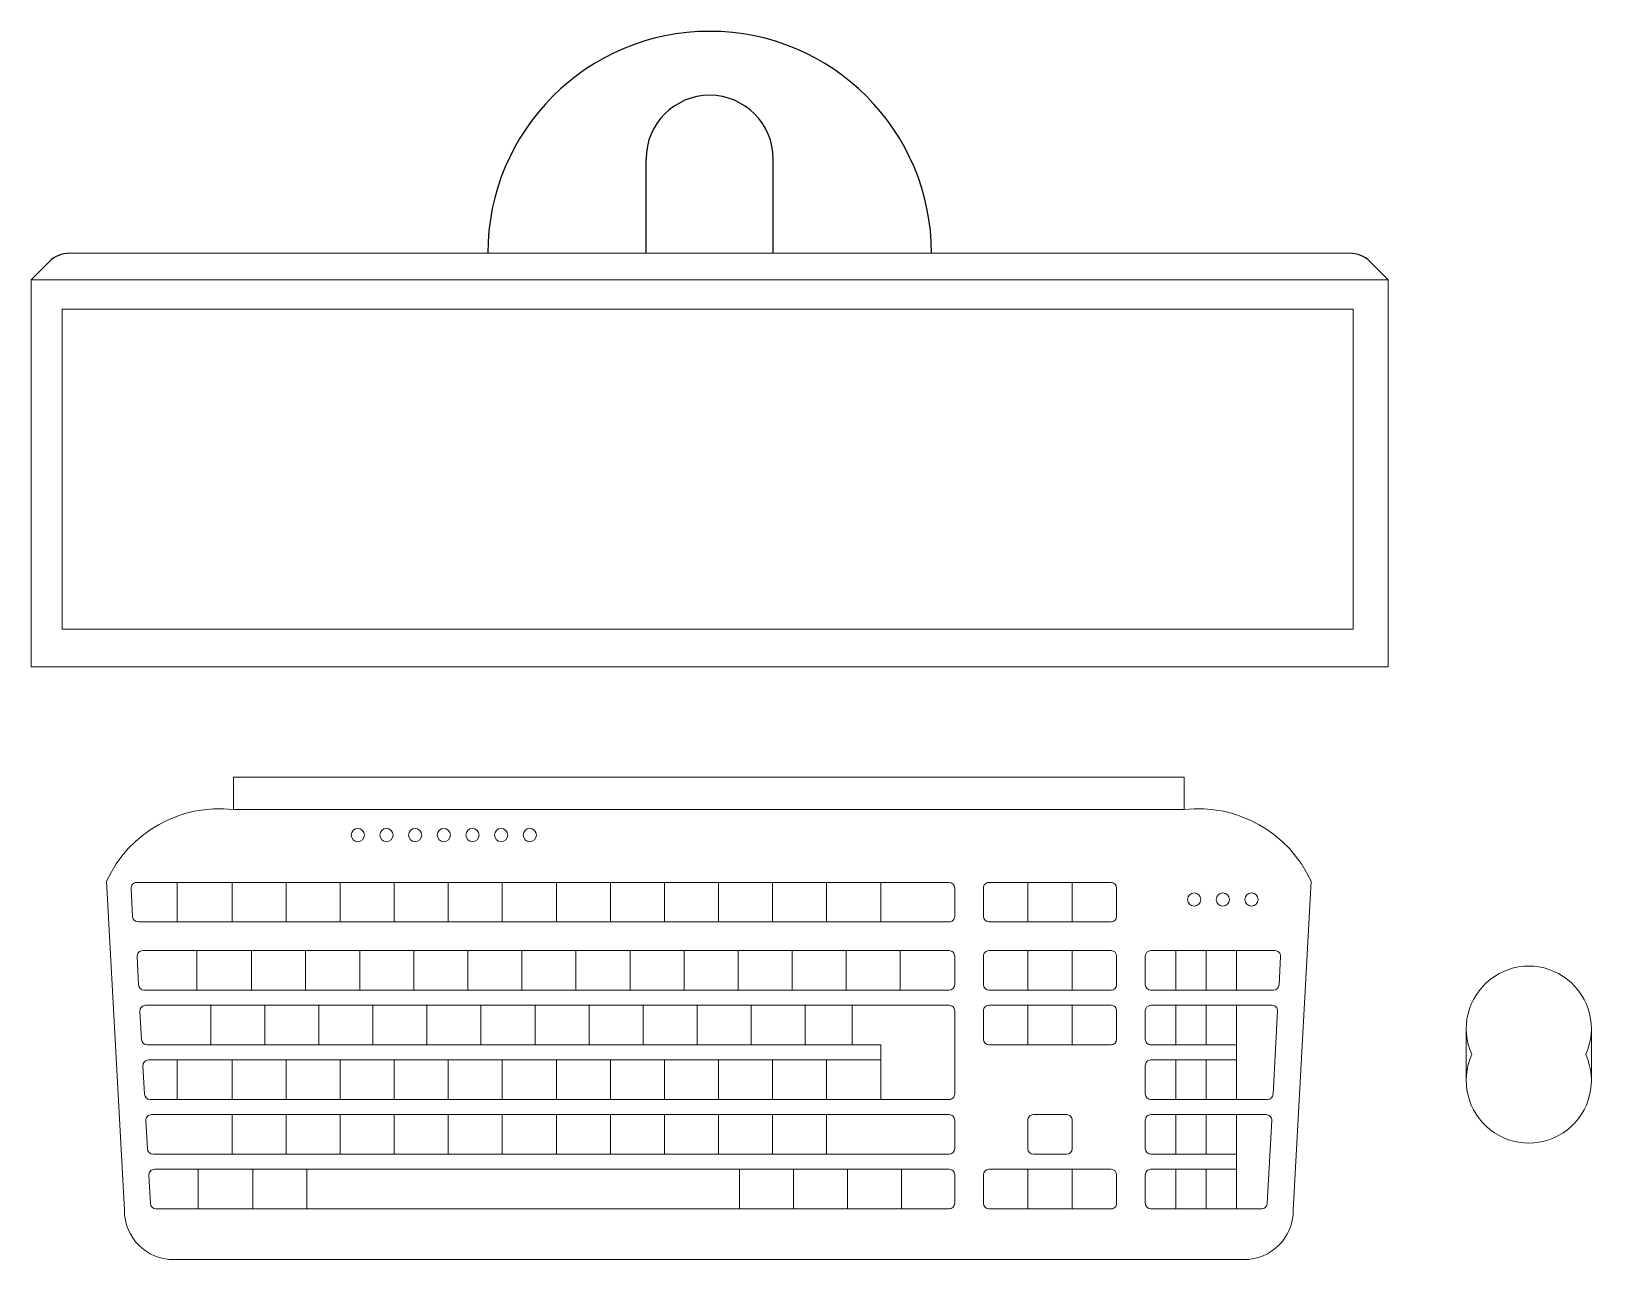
# Model space of a CAD drawing. Header units: centimetres. Extents: x 307.8 to 363.3, y 166.4 to 209.9.
import ezdxf

# ---------------------------------------------------------------- set-up
doc = ezdxf.new("R2010")
doc.units = ezdxf.units.CM
doc.layers.add('Mobiliario', color=254, linetype='Continuous', lineweight=15)

# ---------------------------------------------------------------- blocks, each defined once
blk = doc.blocks.new('monitor')
for p, q in [((-2.250000000002757, 14.63946777724058), (-2.250000000002757, 17.97954110389094)), ((2.249999999997243, 14.63946777724058), (2.249999999997243, 17.97954110389094)), ((-24.02104424840843, 13.70068839939762), (-23.37515808937752, 14.34657455842853)), ((24.02104424840275, 13.70068839939478), (23.37515808937187, 14.34657455842574))]:
    blk.add_line(p, q)
for centre, radius, start, end in [((-2.756905814749189e-12, 14.63946777724058), 7.855716218723154, 359.9999999999968, 179.9999999999968), ((-2.756905814749189e-12, 17.97954110389094), 2.25, 0, 180), ((-22.66805130819097, 13.63946777724198), 1, 89.99999999999675, 135), ((22.66805130818531, 13.63946777723919), 1, 45, 89.99999999999675)]:
    blk.add_arc(centre, radius, start, end)
at = {"layer": 'Mobiliario'}
for p, q in [((22.66805130818537, 14.63946777723919), (-22.66805130819091, 14.63946777724198)), ((24.02104424840843, 13.70068839939478), (-24.02104424840843, 13.70068839939762)), ((-24.02104424840559, 13.70068839940046), (-24.02104424840843, 1.4210854715202e-12)), ((24.02104424840275, 13.70068839939478), (24.02104424840275, -1.4210854715202e-12)), ((22.78718415327603, 12.65599475481878), (-22.9242798736891, 12.65599475482162)), ((-22.92427987368626, 12.65599475482446), (-22.92427987368626, 1.324941066168606)), ((22.78718415327603, 12.65599475481878), (22.78718415327887, 1.324941066162921)), ((22.78718415328171, 1.324941066168606), (-22.9242798736891, 1.324941066171448)), ((24.02104424840843, -1.4210854715202e-12), (-24.02104424840843, 1.4210854715202e-12))]:
    blk.add_line(p, q, dxfattribs=at)
blk = doc.blocks.new('mouse')
at = {"layer": 'Mobiliario'}
for p, q in [((-0.02215318786895182, 0.02215318786889497), (-0.02215318786895182, 0.04049985543022672)), ((0.02215318786886655, 0.04049985543022672), (0.02215318786886655, 0.02215318786889497))]:
    blk.add_line(p, q, dxfattribs=at)
for centre, radius, start, end in [((-5.684341886080801e-14, 0.04049985543022672), 0.02215318786889477, 335.5382041838989, 204.4617958161156), ((-2.842170943040401e-14, 0.0221531878689234), 0.02215318786892065, 155.5382041839295, 24.46179581614621)]:
    blk.add_arc(centre, radius, start, end, dxfattribs=at)
blk = doc.blocks.new('teclado')
at = {"layer": 'Mobiliario'}
for p, q in [((-0.1683306271863785, 0.1708079454047606), (0.1683305799769528, 0.1708079454047322)), ((-0.1683306271863785, 0.1593506628495618), (-0.1683306271863785, 0.1708079454047606)), ((0.1683305799769528, 0.1593506628495618), (0.1683305799769528, 0.1708079454047322)), ((-0.1683306271863785, 0.1593506628495618), (0.1683305799769528, 0.1593506628495334)), ((-0.213259635142407, 0.1339398767602518), (-0.2069650000000252, 0.01749000000000933)), ((-0.2025922264536177, 0.13354408501894), (0.08509787435568228, 0.133544082278803)), ((-0.1882358938101447, 0.1195520848822014), (-0.1882358936768753, 0.1335440848822316)), ((-0.1688500352230733, 0.1195520846975455), (-0.1688500350898323, 0.1335440846975757)), ((-0.1497068309420229, 0.1195520845152203), (-0.1497068308087535, 0.1335440845152505)), ((-0.1305636266609724, 0.119552084332895), (-0.1305636265277315, 0.1335440843328968)), ((-0.111420422379922, 0.1195520841505697), (-0.1114204222466242, 0.1335440841505431)), ((-0.09227721809887157, 0.1195520839682445), (-0.09227721796557375, 0.1335440839682178)), ((-0.07313401381779272, 0.1195520837859192), (-0.07313401368452332, 0.1335440837858926)), ((-0.05399080953674229, 0.1195520836035655), (-0.05399080940347289, 0.1335440836035673)), ((-0.03484760525569186, 0.1195520834212402), (-0.03484760512242246, 0.133544083421242)), ((-0.01570440097461301, 0.1195520832388866), (-0.01570440084134361, 0.1335440832389168)), ((0.003438803306409, 0.1195520830565613), (0.003438803439706817, 0.1335440830565915)), ((0.02258200758748785, 0.119552082874236), (0.02258200772075725, 0.1335440828742662)), ((0.04172521186853828, 0.1195520826919108), (0.04172521200180768, 0.1335440826918841)), ((0.06086841614961713, 0.1195520825095855), (0.06086841628285811, 0.1335440825095588)), ((0.0992064743556682, 0.1335440821444251), (0.1424342060883532, 0.1335440817326798)), ((0.112954984799984, 0.1195520820134561), (0.112954984933225, 0.1335440820134579)), ((0.1286856953775271, 0.1195520818636453), (0.1286856955108249, 0.1335440818636471)), ((0.2132595886961894, 0.133939890879418), (0.2069649999999967, 0.01749000000000933)), ((-0.2045715369233676, 0.1314548944624221), (-0.2040295004254347, 0.1214272944572485)), ((0.0870800742412996, 0.1215342822599155), (0.08708007433679654, 0.1315618822599163)), ((0.09722427424128455, 0.1215342821633101), (0.09722427433678149, 0.1315618821632825)), ((0.1444164059739705, 0.1215342817137923), (0.1444164060694675, 0.1315618817137931)), ((-0.2020501899934288, 0.1195520850137655), (0.0850978742224413, 0.1195520822788012)), ((0.09920647422242723, 0.1195520821444234), (0.1424342059550838, 0.1195520817327065)), ((-0.2024790237924492, 0.1073186944425117), (-0.2019369872944878, 0.09729109443733819)), ((-0.2004997133227278, 0.1094078849990012), (0.08509787412577907, 0.1094078822787878)), ((-0.1813001908456329, 0.09541588481616259), (-0.1813001907123351, 0.1094078848161359)), ((-0.161914332258533, 0.09541588463150674), (-0.161914332125292, 0.1094078846315085)), ((-0.1427711279774826, 0.09541588444918148), (-0.1427711278442416, 0.1094078844491548)), ((-0.1236279236964322, 0.09541588426682779), (-0.1236279235631628, 0.1094078842668296)), ((-0.1044847194153817, 0.09541588408450252), (-0.1044847192821408, 0.1094078840845043)), ((-0.0853415151343313, 0.09541588390217726), (-0.08534151500103349, 0.109407883902179)), ((-0.06619831085328087, 0.09541588371985199), (-0.06619831071998306, 0.1094078837198538)), ((-0.04705510657220202, 0.0954158835374983), (-0.04705510643893263, 0.1094078835375285)), ((-0.02791190229115159, 0.09541588335517304), (-0.0279119021578822, 0.1094078833551748)), ((-0.008768698010101161, 0.09541588317284777), (-0.008768697876831766, 0.1094078831728211)), ((0.01037450627094927, 0.0954158829905225), (0.01037450640424709, 0.1094078829904959)), ((0.0295177105519997, 0.09541588280819724), (0.02951771068529752, 0.1094078828081706)), ((0.04866091483310697, 0.09541588262584355), (0.04866091496634795, 0.1094078826258453)), ((0.06780411911412898, 0.09541588244351829), (0.06780411924739838, 0.1094078824435201)), ((0.08708007401142481, 0.09739808225990032), (0.08708007410692176, 0.1074256822599011)), ((0.09722427401140976, 0.09739808216329493), (0.0972242741069067, 0.1074256821632957)), ((0.099206474125765, 0.10940788214441), (0.1424342058584784, 0.1094078817326647)), ((0.1129549845700808, 0.0954158820134694), (0.1129549847033218, 0.1094078820134712)), ((0.1286856951476238, 0.09541588186363015), (0.1286856952809217, 0.1094078818636319)), ((0.1444164057440673, 0.0973980817138056), (0.1444164058395643, 0.1074256817138064)), ((0.1545606057440807, 0.09739808161717178), (0.1545606058395776, 0.107425681617201)), ((0.1565428058584644, 0.1094078815983153), (0.2004996769410923, 0.1094078811796351)), ((0.1653331038969554, 0.09541588151458313), (0.1653331040302533, 0.1094078815145849)), ((0.1761056020687306, 0.09541588141198076), (0.1761056022020284, 0.1094078814119825)), ((0.1868781002405058, 0.09541588130937839), (0.1868781003737752, 0.1094078813093518)), ((0.2024789874162707, 0.1073186914232167), (0.2019369549841485, 0.09729109142836023)), ((-0.1999576768625388, 0.09541588499385512), (0.0850978739925381, 0.09541588227881448)), ((0.09920647399252402, 0.09541588214440822), (0.1424342057251806, 0.09541588173269133)), ((0.156542805725195, 0.09541588159828507), (0.1999576444711693, 0.09541588118480604)), ((-0.1994534568266317, 0.09005228498904216), (0.08509787394143586, 0.09005228227877637)), ((-0.1764062456798854, 0.07606028476953952), (-0.176406245546616, 0.0900522847695413)), ((-0.157263041398835, 0.07606028458718583), (-0.1572630412655656, 0.09005228458721604)), ((-0.1381198371177845, 0.07606028440486057), (-0.1381198369844867, 0.09005228440489077)), ((-0.1189766328367341, 0.0760602842225353), (-0.1189766327034363, 0.0900522842225655)), ((-0.09983342855562682, 0.07606028404021004), (-0.09983342842238585, 0.0900522840401834)), ((-0.08069022427460482, 0.07606028385788477), (-0.08069022414133542, 0.09005228385785813)), ((-0.06154701999352596, 0.0760602836755595), (-0.06154701986028499, 0.09005228367553286)), ((-0.04240381571250396, 0.07606028349320582), (-0.04240381557923456, 0.0900522834932076)), ((-0.0232606114314251, 0.07606028331085213), (-0.02326061129815571, 0.09005228331088233)), ((-0.004117407150374675, 0.07606028312852686), (-0.004117407017105279, 0.09005228312855706)), ((0.01502579713070418, 0.0760602829462016), (0.01502579726397357, 0.0900522829462318)), ((0.03416900141175461, 0.07606028276387633), (0.03416900154499558, 0.09005228276390653)), ((0.0508146577655566, 0.07606028260531161), (0.050814657898826, 0.09005228260534182)), ((0.09920647394142179, 0.09005228214442695), (0.1424342056740784, 0.09005228173268165)), ((0.1129549843857376, 0.07606028201348636), (0.1129549845189786, 0.09005228201345972)), ((0.1286856949632806, 0.07606028186361868), (0.1286856950965785, 0.09005228186364889)), ((0.1565428056741212, 0.09005228159830381), (0.1994534282929692, 0.09005228118959963)), ((0.1653331037126122, 0.07606028151457167), (0.1653331038458816, 0.09005228151457345)), ((0.1761056018843874, 0.07606028141199772), (0.1761056020176568, 0.09005228141197108)), ((0.1868780998717909, 0.05670468130938389), (0.186878100189432, 0.09005228130936871)), ((-0.2014327672963816, 0.08796309443252426), (-0.2008907307984487, 0.0779354944273507)), ((0.08708007364270998, 0.05868688225990581), (0.08708007392255013, 0.08807008225988966)), ((0.09722427382703813, 0.07804248216328347), (0.09722427392253508, 0.08807008216328427)), ((0.1444164055597241, 0.07804248171379413), (0.1444164056552211, 0.08807008171382336)), ((0.1545606055597091, 0.07804248161718874), (0.1545606056552344, 0.08807008161718954)), ((0.201432738768176, 0.08796309143315284), (0.1998444576879024, 0.05857989144828935)), ((-0.1989114203664712, 0.07606028498386763), (0.06086841573537072, 0.0760602825095873)), ((0.06086841555099909, 0.05670468250957583), (0.06086841573537072, 0.0760602825095873)), ((0.09920647380818082, 0.07606028214439675), (0.1424342055408374, 0.07606028173267987)), ((0.1565428055408233, 0.07606028159830203), (0.1868781000561341, 0.07606028130936693)), ((-0.2003865108003424, 0.0686074944225652), (-0.1998444743023811, 0.05857989441739164)), ((-0.1984072003305926, 0.0706966849790831), (0.06086841568426848, 0.07069668250960603)), ((-0.1882358944087628, 0.05670468488219171), (-0.1882358942754649, 0.07069668488222192)), ((-0.1688500358216913, 0.05670468469756429), (-0.1688500356883935, 0.07069668469756607)), ((-0.1497068315406125, 0.05670468451523902), (-0.1497068314073715, 0.0706966845152408)), ((-0.1305636272595621, 0.05670468433288534), (-0.1305636271262927, 0.07069668433291554)), ((-0.1114204229785116, 0.05670468415056007), (-0.1114204228452707, 0.07069668415059027)), ((-0.0922772186974612, 0.0567046839682348), (-0.09227721856416338, 0.07069668396823658)), ((-0.07313401441641076, 0.05670468378590954), (-0.07313401428311295, 0.0706966837858829)), ((-0.05399081013533191, 0.05670468360358427), (-0.05399081000206252, 0.07069668360355763)), ((-0.03484760585428148, 0.05670468342123058), (-0.03484760572101209, 0.07069668342123236)), ((-0.01570440157323105, 0.05670468323890532), (-0.01570440143996166, 0.0706966832389071)), ((0.003438802707847799, 0.05670468305658005), (0.003438802841117194, 0.07069668305658183)), ((0.02258200698886981, 0.05670468287422636), (0.02258200712216762, 0.07069668287425657)), ((0.04172521126997708, 0.0567046826919011), (0.04172521140321805, 0.07069668269190288)), ((0.1545606053753374, 0.05868688161717728), (0.1545606054708628, 0.0687144816172065)), ((0.1565428054897211, 0.07069668159832077), (0.1868781000050888, 0.07069668130935725)), ((0.1653331035282406, 0.05670468151458863), (0.16533310366151, 0.07069668151459041)), ((0.1761056017000158, 0.05670468141198626), (0.1761056018332852, 0.07069668141198804)), ((-0.1978651638704036, 0.05670468497390857), (0.08509787362382326, 0.05670468227881997)), ((0.1565428053564801, 0.05670468159829056), (0.1978651471749231, 0.05670468120470673)), ((-0.1973609438345818, 0.05134108496912404), (0.08509787357272103, 0.05134108227878187)), ((-0.168850036006063, 0.03734908469755283), (-0.1688500358727651, 0.05134108469758303)), ((-0.1497068317249557, 0.03734908451522756), (-0.1497068315917147, 0.05134108451522934)), ((-0.1305636274439337, 0.03734908433290229), (-0.1305636273106643, 0.05134108433290407)), ((-0.1114204231628548, 0.03734908415057703), (-0.1114204230296139, 0.05134108415057881)), ((-0.0922772188818044, 0.03734908396825176), (-0.09227721874856343, 0.05134108396822512)), ((-0.07313401460075397, 0.0373490837859265), (-0.07313401446745615, 0.05134108378589985)), ((-0.05399081031970354, 0.03734908360357281), (-0.05399081018643415, 0.05134108360357459)), ((-0.03484760603862469, 0.03734908342121912), (-0.03484760590535529, 0.05134108342124932)), ((-0.01570440175757426, 0.03734908323889385), (-0.01570440162433329, 0.05134108323889564)), ((0.00343880252347617, 0.03734908305656859), (0.003438802656745565, 0.05134108305657037)), ((0.0225820068045266, 0.03734908287424332), (0.02258200693782442, 0.0513410828742451)), ((0.04172521108557703, 0.03734908269191806), (0.04172521121887485, 0.05134108269191984)), ((0.1149371841502784, 0.05134108199456477), (0.1267034947278489, 0.0513410818825264)), ((0.1565428053053779, 0.0513410815983093), (0.1973609309967514, 0.05134108120952874)), ((0.1653331033438974, 0.03734908151457716), (0.1653331034771668, 0.05134108151457895)), ((0.1761056015156726, 0.03734908141197479), (0.176105601648942, 0.05134108141197657)), ((0.1868780995031045, 0.01799348130938938), (0.1868780998206887, 0.0513410813093742)), ((-0.1993402543042748, 0.04925189441260613), (-0.1987982178063419, 0.03922429440743258)), ((0.08708007345833835, 0.03933128225992277), (0.08708007355386371, 0.04935888225989515)), ((0.1129549840358948, 0.03933128201347813), (0.1129549841313917, 0.04935888201347893)), ((0.1286856946134378, 0.03933128186363888), (0.1286856947089632, 0.04935888186363968)), ((0.1545606051909942, 0.03933128161719424), (0.1545606052864912, 0.04935888161716662)), ((0.1993402414719583, 0.04925189145308195), (0.1977519603917131, 0.01986869146821846)), ((-0.1968189073743645, 0.03734908496397793), (0.08509787343942321, 0.03734908227880851)), ((0.114937184017009, 0.03734908199459142), (0.1267034945945511, 0.03734908188252462)), ((0.1565428051721369, 0.03734908159830752), (0.1868780996874477, 0.03734908130937242)), ((-0.1982939978082356, 0.02989629440261865), (-0.1977519613102743, 0.01986869439747352)), ((-0.1963146873385142, 0.03198548495916498), (0.08509787338837782, 0.03198548227879883)), ((-0.1808377901601546, 0.01799348488219721), (-0.1808377900268852, 0.03198548488222741)), ((-0.1614519315731116, 0.01799348469756978), (-0.1614519314398422, 0.03198548469757156)), ((-0.1423087272920611, 0.01799348451524452), (-0.1423087271587917, 0.0319854845152463)), ((0.01083690695639916, 0.01799348305655712), (0.01083690708966856, 0.03198548305658733)), ((0.02998011123747801, 0.01799348287423186), (0.02998011137074741, 0.03198548287426206)), ((0.04912331551852844, 0.01799348269190659), (0.04912331565176942, 0.03198548269190837)), ((0.06826651979957887, 0.01799348250958133), (0.06826651993284827, 0.03198548250955469)), ((0.08708007327396672, 0.01997568225991131), (0.08708007336946366, 0.03000328225991211)), ((0.09722427327398009, 0.01997568216330592), (0.09722427336947703, 0.0300032821632783)), ((0.09920647338836375, 0.03198548214442098), (0.1424342051210488, 0.03198548173267568)), ((0.1129549838326511, 0.01799348201345197), (0.1129549839659489, 0.03198548201345375)), ((0.1286856944102226, 0.01799348186364114), (0.128685694543492, 0.03198548186364292)), ((0.1444164050066661, 0.01997568171381658), (0.144416405102163, 0.03000328171378897)), ((0.154560605006651, 0.01997568161718277), (0.154560605102148, 0.03000328161718357)), ((0.1565428051210347, 0.03198548159832626), (0.1868780996363455, 0.03198548130936274)), ((0.1653331031595258, 0.01799348151459412), (0.1653331032928236, 0.0319854815145959)), ((0.1761056013313294, 0.01799348141196333), (0.1761056014645703, 0.03198548141199353)), ((-0.1957726508783253, 0.01799348495399045), (0.08509787325508, 0.01799348227876862)), ((0.09920647325509435, 0.0179934821444192), (0.1424342049877794, 0.01799348173270232)), ((0.1565428049877653, 0.01799348159829606), (0.1957726498787338, 0.01799348122466427)), ((-0.1894750000000158, 0), (0.1894749999999874, 0))]:
    blk.add_line(p, q, dxfattribs=at)
for centre in [(-0.124319365212159, 0.150318904016018), (-0.1141683496557278, 0.150318904016018), (-0.1040173340992965, 0.150318904016018), (-0.09386631854283678, 0.150318904016018), (-0.0837153029864055, 0.150318904016018), (-0.07356428742997423, 0.150318904016018), (-0.06341327187354295, 0.150318904016018), (0.1718650801180672, 0.127513727240995), (0.1820160956744985, 0.127513727240995), (0.1921671112309298, 0.127513727240995)]:
    blk.add_circle(centre, 0.002331904027369906, dxfattribs=at)
for centre, radius, start, end in [((-0.1733306271863455, 0.1157661448766589), 0.04387037960776803, 83.45565815640951, 155.5272928046512), ((0.1733305799769482, 0.1157661448766873), 0.04387037960772094, 24.47270719521257, 96.54434184363147), ((-0.2025922264725182, 0.1315618850189537), 0.0019822, 89.99999945427585, 183.0940812192502), ((0.08509787433681026, 0.1315618822787883), 0.0019822, 359.9999994542889, 89.99999945427585), ((0.09920647433682461, 0.1315618821444104), 0.0019822, 89.99999945427585, 179.9999994542889), ((0.1424342060694812, 0.1315618817326936), 0.0019822, 359.9999994542824, 89.99999945427585), ((-0.2020501899745568, 0.1215342850137802), 0.0019822, 183.0940812192632, 269.9999994542758), ((0.0850978742412849, 0.1215342822788159), 0.0019822, 269.9999994542758, 359.9999994542954), ((0.09920647424127083, 0.1215342821444096), 0.0019822, 179.9999994542824, 269.9999994542758), ((0.1424342059739843, 0.1215342817326928), 0.0019822, 269.9999994542758, 359.9999994542758), ((-0.2004997133415998, 0.1074256849990149), 0.0019822, 89.99999945427585, 183.0940812192632), ((0.08509787410693548, 0.1074256822788016), 0.0019822, 359.9999994542758, 89.99999945427585), ((0.0992064741069214, 0.1074256821444237), 0.0019822, 89.99999945427585, 179.9999994542954), ((0.142434205839578, 0.1074256817326784), 0.0019822, 359.9999994542889, 89.99999945427585), ((0.1565428058395639, 0.1074256815983006), 0.0019822, 89.99999945427585, 179.9999994542628), ((0.2004996769221918, 0.1074256811796488), 0.0019822, 356.9059419410869, 89.99999945427585), ((-0.1999576768436384, 0.0973980849938414), 0.0019822, 183.0940812192632, 269.9999994542758), ((0.08509787401138169, 0.09739808227880076), 0.0019822, 269.9999994542758, 359.9999994542694), ((0.09920647401142446, 0.0973980821443945), 0.0019822, 179.9999994542824, 269.9999994542758), ((0.1424342057440811, 0.09739808173267761), 0.0019822, 269.9999994542758, 359.9999994542694), ((0.156542805744067, 0.09739808159829977), 0.0019822, 179.9999994542954, 269.9999994542758), ((0.1999576444900697, 0.09739808118479232), 0.0019822, 269.9999994542758, 356.9059419411), ((-0.1994534568455322, 0.08807008498905589), 0.0019822, 89.99999945427585, 183.0940812192632), ((0.08509787392256385, 0.0880700822787901), 0.0019822, 359.9999994542758, 89.99999945427585), ((0.09920647392254978, 0.08807008214441225), 0.0019822, 89.99999945427585, 179.9999994542759), ((0.1424342056552348, 0.08807008173266695), 0.0019822, 359.9999994542628, 89.99999945427585), ((0.1565428056552207, 0.08807008159831753), 0.0019822, 89.99999945427585, 179.9999994542563), ((0.1994534282740972, 0.08807008118958493), 0.0019822, 356.9059419410674, 89.99999945427585), ((-0.1989114203475992, 0.07804248498388233), 0.0019822, 183.0940812192763, 269.9999994542758), ((0.09920647382702441, 0.07804248214441145), 0.0019822, 179.9999994542824, 269.9999994542758), ((0.1424342055597094, 0.07804248173269457), 0.0019822, 269.9999994542758, 359.9999994542563), ((0.1565428055597238, 0.0780424815982883), 0.0019822, 179.9999994542563, 269.9999994542758), ((-0.198407200349493, 0.0687144849790684), 0.0019822, 89.99999945427585, 183.0940812192632), ((0.1565428054708775, 0.06871448159830607), 0.0019822, 89.99999945427585, 179.9999994542824), ((-0.1978651638515316, 0.05868688497389485), 0.0019822, 183.0940812192502, 269.9999994542758), ((0.08509787364269528, 0.05868688227880625), 0.0019822, 269.9999994542758, 359.9999994542824), ((0.1565428053753806, 0.05868688159830526), 0.0019822, 179.9999994542759, 269.9999994542758), ((0.1978651471938235, 0.05868688120472143), 0.0019822, 269.9999994542758, 356.9059419410869), ((-0.1973609438534254, 0.04935888496910934), 0.0019822, 89.99999945427585, 183.0940812192632), ((0.08509787355384901, 0.04935888227879559), 0.0019822, 359.9999994542628, 89.99999945427585), ((0.1149371841314064, 0.0493588819945785), 0.0019822, 89.99999945427585, 179.9999994542889), ((0.1267034947089485, 0.0493588818825117), 0.0019822, 359.9999994542758, 89.99999945427585), ((0.1565428052865059, 0.04935888159832302), 0.0019822, 89.99999945427585, 179.9999994542824), ((0.1973609309778794, 0.04935888120951404), 0.0019822, 356.9059419410804, 89.99999945427585), ((-0.1968189073554925, 0.03933128496396421), 0.0019822, 183.0940812192763, 269.9999994542758), ((0.08509787345832365, 0.03933128227879479), 0.0019822, 269.9999994542758, 359.9999994542498), ((0.114937184035881, 0.03933128199457769), 0.0019822, 179.9999994542824, 269.9999994542758), ((0.1267034946134515, 0.03933128188251089), 0.0019822, 269.9999994542758, 359.9999994542694), ((0.1565428051909805, 0.0393312815982938), 0.0019822, 179.9999994542889, 269.9999994542758), ((-0.1963146873573862, 0.0300032849591787), 0.0019822, 89.99999945427585, 183.0940812192502), ((0.08509787336947738, 0.03000328227878413), 0.0019822, 359.9999994542628, 89.99999945427585), ((0.09920647336946331, 0.03000328214440628), 0.0019822, 89.99999945427585, 179.9999994542693), ((0.1424342051021483, 0.0300032817326894), 0.0019822, 359.9999994542824, 89.99999945427585), ((0.1565428051021343, 0.03000328159831156), 0.0019822, 89.99999945427585, 179.9999994542824), ((-0.1894750000000158, 0.01749000000000933), 0.01749, 180.000000000013, 270), ((-0.1957726508594249, 0.01997568495400515), 0.0019822, 183.0940812192632, 269.9999994542758), ((0.08509787327398044, 0.01997568227881175), 0.0019822, 269.9999994542758, 359.9999994542563), ((0.09920647327396637, 0.01997568214440548), 0.0019822, 179.9999994542759, 269.9999994542758), ((0.142434205006623, 0.0199756817326886), 0.0019822, 269.9999994542758, 359.9999994542889), ((0.1565428050066373, 0.01997568159831076), 0.0019822, 179.9999994542759, 269.9999994542758), ((0.1894749999999874, 0.01749000000000933), 0.01749, 270, 0), ((0.1957726498976058, 0.01997568122465054), 0.0019822, 269.9999994542758, 356.9059419410804)]:
    blk.add_arc(centre, radius, start, end, dxfattribs=at)

msp = doc.modelspace()

# ---------------------------------------------------------------- block references
msp.add_blockref('monitor', (331.8408369895376, 187.373642375808))
at = {"xscale": 100, "yscale": 100, "zscale": 100}
for name, p in [('teclado', (331.8111927376705, 166.3828459272159)), ('mouse', (360.8472704563958, 170.5098804549045))]:
    msp.add_blockref(name, p, dxfattribs=at)

doc.saveas('drawing.dxf')
